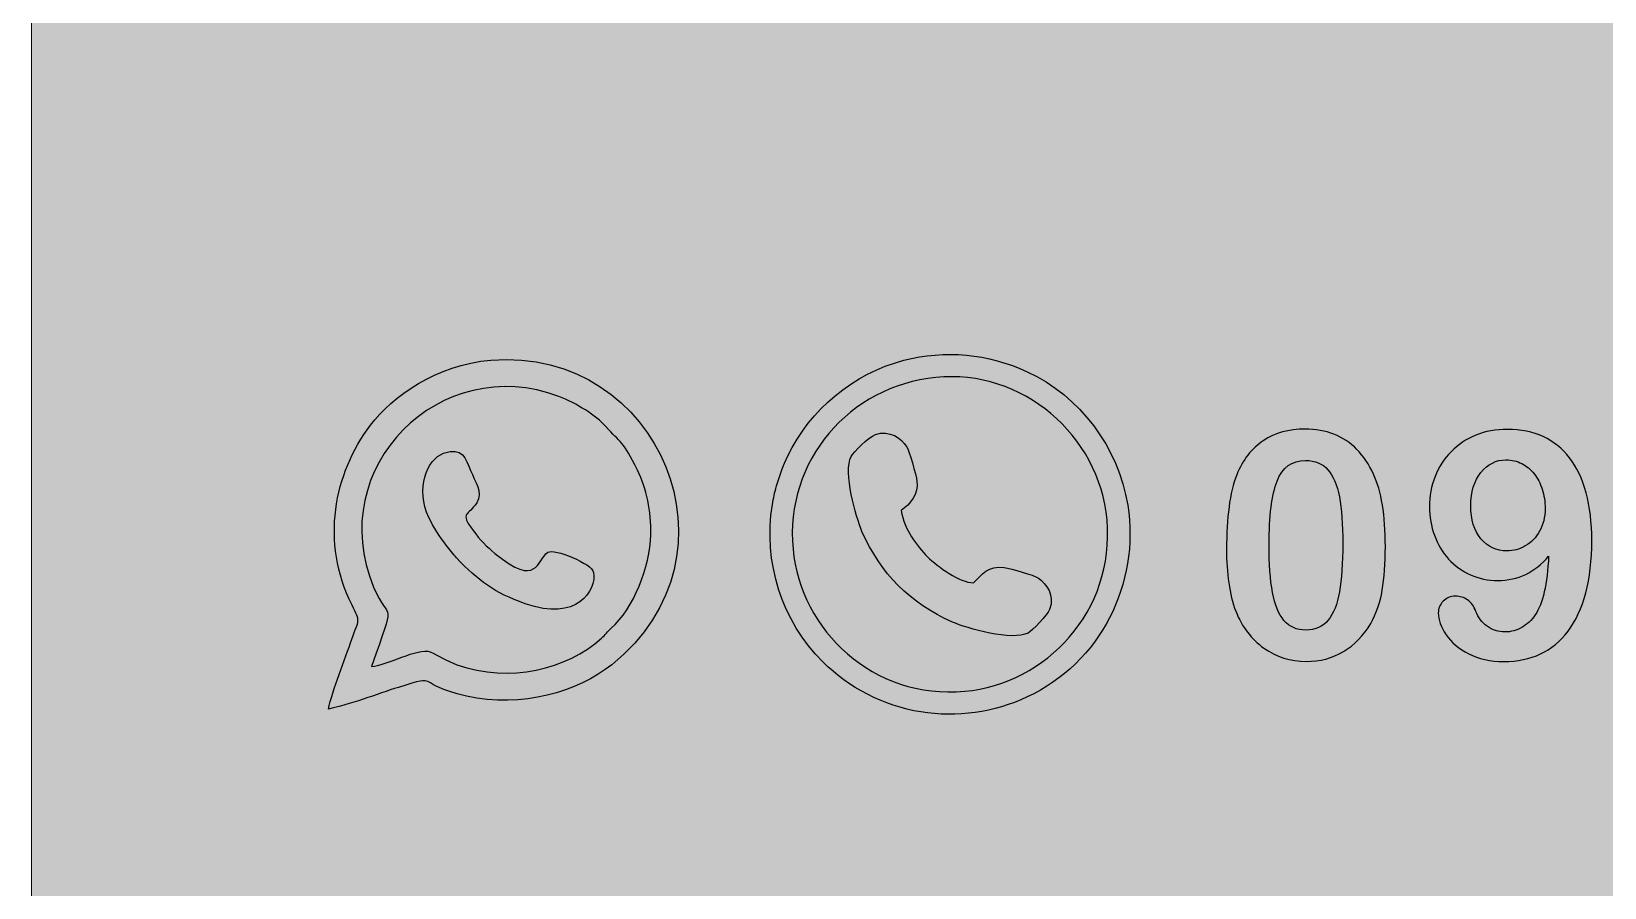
# Model space of a CAD drawing. Header units: millimetres. Extents: x -52.2 to -2.4, y -28.5 to 21.3.
# Drawn here: x -52.23 to -31.26, y -17.04 to -5.63 of the extents above; entities that cross this region are included whole.
import ezdxf

# ---------------------------------------------------------------- set-up
doc = ezdxf.new("R2010")
doc.units = ezdxf.units.MM
doc.header["$MEASUREMENT"] = 0
doc.layers.add('Layer 1', color=7, linetype='Continuous')

msp = doc.modelspace()

# ---------------------------------------------------------------- hatches: boundary and pattern name
at = {"layer": 'Layer 1', "true_color": 0xfff212}
h = msp.add_hatch(color=2, dxfattribs=at)
edge = h.paths.add_edge_path()
edge.add_spline(control_points=[(-47.2462, 21.3462), (-47.2462, 21.3462), (-7.406, 21.3462), (-7.406, 21.3462), (-4.667, 21.3462), (-2.4261, 19.1053), (-2.4261, 16.3663), (-2.4261, 16.3663), (-2.4261, -23.4739), (-2.4261, -23.4739), (-2.4261, -26.2129), (-4.667, -28.4538), (-7.406, -28.4538), (-7.406, -28.4538), (-47.2462, -28.4538), (-47.2462, -28.4538), (-49.9852, -28.4538), (-52.2261, -26.2129), (-52.2261, -23.4739), (-52.2261, -23.4739), (-52.2261, 16.3663), (-52.2261, 16.3663), (-52.2261, 19.1053), (-49.9852, 21.3462), (-47.2462, 21.3462)], knot_values=[0, 0, 0, 0, 0.125, 0.125, 0.125, 0.25, 0.25, 0.25, 0.375, 0.375, 0.375, 0.5, 0.5, 0.5, 0.625, 0.625, 0.625, 0.75, 0.75, 0.75, 0.875, 0.875, 0.875, 1, 1, 1, 1], degree=3, periodic=1)
at = {"layer": 'Layer 1', "true_color": 0x000000}
h = msp.add_hatch(color=18, dxfattribs=at)
edge = h.paths.add_edge_path()
edge.add_spline(control_points=[(-48.2684, -14.662), (-48.0052, -14.6097), (-47.6118, -14.458), (-47.3355, -14.3717), (-46.7479, -14.1882), (-47.1572, -14.3198), (-46.4278, -14.4875), (-45.6946, -14.656), (-44.9461, -14.4304), (-44.4928, -14.0695), (-42.6821, -12.6274), (-43.8496, -9.8272), (-46.1039, -10.01), (-46.8344, -10.0692), (-47.4118, -10.4889), (-47.7079, -10.8782), (-48.1949, -11.5183), (-48.3757, -12.4337), (-47.9547, -13.2751), (-47.834, -13.5164), (-47.8625, -13.4541), (-47.9558, -13.7272), (-48.0473, -13.9949), (-48.2169, -14.4118), (-48.2684, -14.662)], knot_values=[0, 0, 0, 0, 0.125, 0.125, 0.125, 0.25, 0.25, 0.25, 0.375, 0.375, 0.375, 0.5, 0.5, 0.5, 0.625, 0.625, 0.625, 0.75, 0.75, 0.75, 0.875, 0.875, 0.875, 1, 1, 1, 1], degree=3, periodic=1)
h = msp.add_hatch(color=18, dxfattribs=at)
edge = h.paths.add_edge_path()
edge.add_spline(control_points=[(-47.6954, -14.0943), (-47.3612, -13.143), (-47.4575, -13.5374), (-47.6667, -13.0364), (-48.3351, -11.4351), (-46.7683, -9.8928), (-45.1969, -10.4947), (-44.9627, -10.5844), (-44.7, -10.7499), (-44.5721, -10.8942), (-44.3814, -11.1093), (-44.3372, -11.089), (-44.1511, -11.4749), (-44.0278, -11.7307), (-43.9634, -12.0182), (-43.9731, -12.3351), (-43.9862, -12.7664), (-44.201, -13.3197), (-44.5013, -13.5846), (-44.5509, -13.6283), (-44.5777, -13.6707), (-44.6301, -13.7172), (-45.0924, -14.1278), (-45.8479, -14.3227), (-46.5567, -14.07), (-46.6986, -14.0194), (-46.8054, -13.9417), (-46.9135, -13.8991), (-47.0708, -13.8371), (-47.5028, -14.0849), (-47.6954, -14.0943)], knot_values=[0, 0, 0, 0, 0.1, 0.1, 0.1, 0.2, 0.2, 0.2, 0.3, 0.3, 0.3, 0.4, 0.4, 0.4, 0.5, 0.5, 0.5, 0.6, 0.6, 0.6, 0.7, 0.7, 0.7, 0.8, 0.8, 0.8, 0.9, 0.9, 0.9, 1, 1, 1, 1], degree=3, periodic=1)
at = {"layer": 'Layer 1', "true_color": 0x010101}
h = msp.add_hatch(color=18, dxfattribs=at)
edge = h.paths.add_edge_path()
edge.add_spline(control_points=[(-41.6774, -14.0351), (-41.3384, -14.3732), (-40.8743, -14.6205), (-40.3746, -14.6997), (-39.8905, -14.7763), (-39.4028, -14.7073), (-38.9574, -14.5003), (-37.9844, -14.0482), (-37.4508, -12.9904), (-37.6181, -11.9431), (-37.7415, -11.1714), (-38.2574, -10.4863), (-38.9574, -10.1632), (-39.4781, -9.9228), (-40.0473, -9.8686), (-40.6013, -10.0118), (-41.2727, -10.1853), (-41.8539, -10.6702), (-42.1469, -11.2868), (-42.2076, -11.4144), (-42.2615, -11.5537), (-42.3009, -11.6974), (-42.3226, -11.7766), (-42.3385, -11.8496), (-42.3522, -11.9328), (-42.4785, -12.6989), (-42.2305, -13.4832), (-41.6774, -14.0351)], knot_values=[0, 0, 0, 0, 0.1111111, 0.1111111, 0.1111111, 0.2222222, 0.2222222, 0.2222222, 0.3333333, 0.3333333, 0.3333333, 0.4444444, 0.4444444, 0.4444444, 0.5555556, 0.5555556, 0.5555556, 0.6666667, 0.6666667, 0.6666667, 0.7777778, 0.7777778, 0.7777778, 0.8888889, 0.8888889, 0.8888889, 1, 1, 1, 1], degree=3, periodic=1)
h = msp.add_hatch(color=18, dxfattribs=at)
edge = h.paths.add_edge_path()
edge.add_spline(control_points=[(-40.1746, -10.2402), (-39.0252, -10.1234), (-37.9945, -11.0076), (-37.8939, -12.1399), (-37.7861, -13.3542), (-38.7018, -14.3222), (-39.7894, -14.4235), (-41.0087, -14.537), (-41.9743, -13.6142), (-42.0777, -12.5282), (-42.1898, -11.3494), (-41.3231, -10.3568), (-40.1746, -10.2402)], knot_values=[0, 0, 0, 0, 0.25, 0.25, 0.25, 0.5, 0.5, 0.5, 0.75, 0.75, 0.75, 1, 1, 1, 1], degree=3, periodic=1)
h = msp.add_hatch(color=18, dxfattribs=at)
edge = h.paths.add_edge_path()
edge.add_spline(control_points=[(-39.674, -12.9788), (-39.8552, -12.975), (-40.1483, -12.7679), (-40.2852, -12.6309), (-40.4266, -12.4895), (-40.5951, -12.2728), (-40.6379, -12.0141), (-40.5143, -11.9307), (-40.4046, -11.794), (-40.4268, -11.6238), (-40.4377, -11.5405), (-40.5286, -11.2134), (-40.5659, -11.1595), (-40.6372, -11.0567), (-40.7875, -10.9328), (-40.9804, -11.0015), (-41.0747, -11.0352), (-41.2729, -11.2418), (-41.3012, -11.2928), (-41.4138, -11.4961), (-41.2402, -12.1075), (-41.1588, -12.292), (-40.9081, -12.8605), (-40.5202, -13.2467), (-39.9546, -13.5009), (-39.7649, -13.5862), (-39.1512, -13.7567), (-38.9466, -13.6475), (-38.8872, -13.6159), (-38.6877, -13.4111), (-38.6587, -13.335), (-38.5852, -13.1418), (-38.7031, -12.9916), (-38.8072, -12.917), (-38.8707, -12.8714), (-39.1713, -12.791), (-39.2662, -12.775), (-39.4709, -12.7405), (-39.566, -12.874), (-39.674, -12.9788)], knot_values=[0, 0, 0, 0, 0.0769231, 0.0769231, 0.0769231, 0.1538462, 0.1538462, 0.1538462, 0.2307692, 0.2307692, 0.2307692, 0.3076923, 0.3076923, 0.3076923, 0.3846154, 0.3846154, 0.3846154, 0.4615385, 0.4615385, 0.4615385, 0.5384615, 0.5384615, 0.5384615, 0.6153846, 0.6153846, 0.6153846, 0.6923077, 0.6923077, 0.6923077, 0.7692308, 0.7692308, 0.7692308, 0.8461538, 0.8461538, 0.8461538, 0.9230769, 0.9230769, 0.9230769, 1, 1, 1, 1], degree=3, periodic=1)
at = {"layer": 'Layer 1', "true_color": 0x373435}
h = msp.add_hatch(color=250, dxfattribs=at)
edge = h.paths.add_edge_path()
edge.add_spline(control_points=[(-34.1846, -12.4936), (-34.1846, -12.7201), (-34.1987, -12.9141), (-34.2262, -13.0764), (-34.2537, -13.2394), (-34.3045, -13.3868), (-34.3793, -13.5188), (-34.4732, -13.681), (-34.5938, -13.8066), (-34.7427, -13.8948), (-34.8915, -13.983), (-35.0574, -14.0268), (-35.2394, -14.0268), (-35.4482, -14.0268), (-35.6366, -13.9675), (-35.8024, -13.849), (-35.9682, -13.7304), (-36.0931, -13.5667), (-36.1778, -13.3579), (-36.2201, -13.2436), (-36.2511, -13.1166), (-36.2716, -12.9783), (-36.2914, -12.84), (-36.3012, -12.6905), (-36.3012, -12.5289), (-36.3012, -12.3207), (-36.2899, -12.1338), (-36.2681, -11.9673), (-36.2462, -11.8001), (-36.2116, -11.6568), (-36.1651, -11.5369), (-36.0839, -11.3386), (-35.9654, -11.1876), (-35.8109, -11.0839), (-35.6557, -10.9802), (-35.4708, -10.928), (-35.2556, -10.928), (-35.1138, -10.928), (-34.9847, -10.9513), (-34.869, -10.9971), (-34.7533, -11.0437), (-34.6517, -11.1107), (-34.5642, -11.1996), (-34.4767, -11.2885), (-34.4026, -11.3986), (-34.3419, -11.5291), (-34.2368, -11.7563), (-34.1846, -12.078), (-34.1846, -12.4936)], knot_values=[0, 0, 0, 0, 0.0625, 0.0625, 0.0625, 0.125, 0.125, 0.125, 0.1875, 0.1875, 0.1875, 0.25, 0.25, 0.25, 0.3125, 0.3125, 0.3125, 0.375, 0.375, 0.375, 0.4375, 0.4375, 0.4375, 0.5, 0.5, 0.5, 0.5625, 0.5625, 0.5625, 0.625, 0.625, 0.625, 0.6875, 0.6875, 0.6875, 0.75, 0.75, 0.75, 0.8125, 0.8125, 0.8125, 0.875, 0.875, 0.875, 0.9375, 0.9375, 0.9375, 1, 1, 1, 1], degree=3, periodic=1)
h = msp.add_hatch(color=250, dxfattribs=at)
edge = h.paths.add_edge_path()
edge.add_spline(control_points=[(-32.0087, -12.622), (-32.0998, -12.73), (-32.2014, -12.8111), (-32.3135, -12.8654), (-32.4257, -12.9198), (-32.5506, -12.9473), (-32.6868, -12.9473), (-32.8166, -12.9473), (-32.9372, -12.9219), (-33.0501, -12.8718), (-33.1623, -12.8217), (-33.2597, -12.7511), (-33.3415, -12.6608), (-33.4234, -12.5705), (-33.4869, -12.4654), (-33.5306, -12.3447), (-33.5751, -12.2241), (-33.5969, -12.0978), (-33.5969, -11.9659), (-33.5969, -11.8233), (-33.5722, -11.6893), (-33.5221, -11.5616), (-33.4728, -11.4339), (-33.4015, -11.3238), (-33.3098, -11.23), (-33.2173, -11.1361), (-33.1073, -11.0635), (-32.9796, -11.0105), (-32.8519, -10.9583), (-32.7108, -10.9322), (-32.557, -10.9322), (-32.3792, -10.9322), (-32.2204, -10.9647), (-32.0807, -11.0296), (-31.9417, -11.0938), (-31.8246, -11.1883), (-31.7293, -11.3111), (-31.6341, -11.4346), (-31.5614, -11.5898), (-31.5099, -11.7775), (-31.4591, -11.9644), (-31.4337, -12.1768), (-31.4337, -12.4132), (-31.4337, -12.6778), (-31.4605, -12.9106), (-31.5142, -13.1124), (-31.5685, -13.3142), (-31.6461, -13.4835), (-31.7491, -13.6211), (-31.8521, -13.758), (-31.9749, -13.8596), (-32.1181, -13.9266), (-32.2613, -13.9936), (-32.4243, -14.0268), (-32.6063, -14.0268), (-32.7856, -14.0268), (-32.9415, -13.9929), (-33.0734, -13.9245), (-33.2061, -13.8567), (-33.307, -13.7721), (-33.3754, -13.6712), (-33.4445, -13.5696), (-33.4791, -13.4722), (-33.4791, -13.3791), (-33.4791, -13.3212), (-33.4579, -13.2697), (-33.4149, -13.2239), (-33.3719, -13.1787), (-33.3175, -13.1561), (-33.2512, -13.1561), (-33.1905, -13.1561), (-33.1362, -13.1731), (-33.0882, -13.2069), (-33.0395, -13.2401), (-33.0036, -13.2909), (-32.9782, -13.3586), (-32.9478, -13.4412), (-32.8977, -13.5075), (-32.8272, -13.5576), (-32.7573, -13.6077), (-32.6776, -13.6331), (-32.5894, -13.6331), (-32.5111, -13.6331), (-32.4363, -13.6133), (-32.3665, -13.5731), (-32.2959, -13.5336), (-32.2359, -13.4764), (-32.1865, -13.4038), (-32.0871, -13.2563), (-32.0278, -12.996), (-32.0087, -12.622)], knot_values=[0, 0, 0, 0, 0.0333333, 0.0333333, 0.0333333, 0.0666667, 0.0666667, 0.0666667, 0.1, 0.1, 0.1, 0.1333333, 0.1333333, 0.1333333, 0.1666667, 0.1666667, 0.1666667, 0.2, 0.2, 0.2, 0.2333333, 0.2333333, 0.2333333, 0.2666667, 0.2666667, 0.2666667, 0.3, 0.3, 0.3, 0.3333333, 0.3333333, 0.3333333, 0.3666667, 0.3666667, 0.3666667, 0.4, 0.4, 0.4, 0.4333333, 0.4333333, 0.4333333, 0.4666667, 0.4666667, 0.4666667, 0.5, 0.5, 0.5, 0.5333333, 0.5333333, 0.5333333, 0.5666667, 0.5666667, 0.5666667, 0.6, 0.6, 0.6, 0.6333333, 0.6333333, 0.6333333, 0.6666667, 0.6666667, 0.6666667, 0.7, 0.7, 0.7, 0.7333333, 0.7333333, 0.7333333, 0.7666667, 0.7666667, 0.7666667, 0.8, 0.8, 0.8, 0.8333333, 0.8333333, 0.8333333, 0.8666667, 0.8666667, 0.8666667, 0.9, 0.9, 0.9, 0.9333333, 0.9333333, 0.9333333, 0.9666667, 0.9666667, 0.9666667, 1, 1, 1, 1], degree=3, periodic=1)
at = {"layer": 'Layer 1', "true_color": 0x000000}
h = msp.add_hatch(color=18, dxfattribs=at)
edge = h.paths.add_edge_path()
edge.add_spline(control_points=[(-46.734, -11.2517), (-46.962, -11.3317), (-47.1083, -11.7281), (-46.9307, -12.1086), (-46.8692, -12.2405), (-46.78, -12.3663), (-46.6995, -12.4742), (-46.6572, -12.531), (-46.6023, -12.6045), (-46.5618, -12.6464), (-46.2641, -12.9542), (-46.0653, -13.1064), (-45.6479, -13.2567), (-44.9575, -13.5052), (-44.6932, -13.0768), (-44.7354, -12.839), (-44.756, -12.7224), (-45.2601, -12.515), (-45.3444, -12.5713), (-45.4982, -12.6742), (-45.475, -13.0569), (-46.0493, -12.586), (-46.1585, -12.4965), (-46.249, -12.4058), (-46.34, -12.2815), (-46.5275, -12.0255), (-46.4015, -12.0895), (-46.2934, -11.9103), (-46.2066, -11.7665), (-46.3152, -11.6259), (-46.3751, -11.4826), (-46.4444, -11.317), (-46.4777, -11.1617), (-46.734, -11.2517)], knot_values=[0, 0, 0, 0, 0.0909091, 0.0909091, 0.0909091, 0.1818182, 0.1818182, 0.1818182, 0.2727273, 0.2727273, 0.2727273, 0.3636364, 0.3636364, 0.3636364, 0.4545455, 0.4545455, 0.4545455, 0.5454545, 0.5454545, 0.5454545, 0.6363636, 0.6363636, 0.6363636, 0.7272727, 0.7272727, 0.7272727, 0.8181818, 0.8181818, 0.8181818, 0.9090909, 0.9090909, 0.9090909, 1, 1, 1, 1], degree=3, periodic=1)
at = {"layer": 'Layer 1', "true_color": 0x373435}
h = msp.add_hatch(color=250, dxfattribs=at)
edge = h.paths.add_edge_path()
edge.add_spline(control_points=[(-34.7518, -12.4527), (-34.7518, -12.2008), (-34.7667, -11.9941), (-34.797, -11.8339), (-34.8273, -11.6731), (-34.8788, -11.5517), (-34.9501, -11.4699), (-35.0221, -11.388), (-35.1216, -11.3471), (-35.2478, -11.3471), (-35.4299, -11.3471), (-35.5562, -11.4388), (-35.6274, -11.6223), (-35.6987, -11.805), (-35.734, -12.0872), (-35.734, -12.4689), (-35.734, -12.7278), (-35.7192, -12.9402), (-35.6888, -13.1053), (-35.6585, -13.2711), (-35.607, -13.396), (-35.5357, -13.4807), (-35.4637, -13.5653), (-35.3664, -13.6077), (-35.2436, -13.6077), (-35.1173, -13.6077), (-35.0178, -13.5639), (-34.9459, -13.4757), (-34.8746, -13.3875), (-34.8245, -13.2612), (-34.7956, -13.0976), (-34.7667, -12.9332), (-34.7518, -12.7187), (-34.7518, -12.4527)], knot_values=[0, 0, 0, 0, 0.0909091, 0.0909091, 0.0909091, 0.1818182, 0.1818182, 0.1818182, 0.2727273, 0.2727273, 0.2727273, 0.3636364, 0.3636364, 0.3636364, 0.4545455, 0.4545455, 0.4545455, 0.5454545, 0.5454545, 0.5454545, 0.6363636, 0.6363636, 0.6363636, 0.7272727, 0.7272727, 0.7272727, 0.8181818, 0.8181818, 0.8181818, 0.9090909, 0.9090909, 0.9090909, 1, 1, 1, 1], degree=3, periodic=1)
h = msp.add_hatch(color=250, dxfattribs=at)
edge = h.paths.add_edge_path()
edge.add_spline(control_points=[(-32.056, -11.9891), (-32.056, -11.896), (-32.0687, -11.8092), (-32.0941, -11.7302), (-32.1195, -11.6512), (-32.1555, -11.5827), (-32.2021, -11.5249), (-32.2479, -11.467), (-32.303, -11.4212), (-32.3672, -11.388), (-32.4314, -11.3548), (-32.5012, -11.3386), (-32.5774, -11.3386), (-32.7079, -11.3386), (-32.8194, -11.3951), (-32.9104, -11.5072), (-33.0015, -11.6194), (-33.0466, -11.7676), (-33.0466, -11.9524), (-33.0466, -12.1352), (-33.0015, -12.2812), (-32.9104, -12.3906), (-32.8194, -12.4993), (-32.7037, -12.5536), (-32.5647, -12.5536), (-32.4793, -12.5536), (-32.3975, -12.531), (-32.3199, -12.4866), (-32.2416, -12.4414), (-32.1781, -12.3765), (-32.1294, -12.2911), (-32.0807, -12.2057), (-32.056, -12.1048), (-32.056, -11.9891)], knot_values=[0, 0, 0, 0, 0.0909091, 0.0909091, 0.0909091, 0.1818182, 0.1818182, 0.1818182, 0.2727273, 0.2727273, 0.2727273, 0.3636364, 0.3636364, 0.3636364, 0.4545455, 0.4545455, 0.4545455, 0.5454545, 0.5454545, 0.5454545, 0.6363636, 0.6363636, 0.6363636, 0.7272727, 0.7272727, 0.7272727, 0.8181818, 0.8181818, 0.8181818, 0.9090909, 0.9090909, 0.9090909, 1, 1, 1, 1], degree=3, periodic=1)

# ---------------------------------------------------------------- linework, layer by layer
at = {"layer": 'Layer 1', "color": 250, "lineweight": 18}
msp.add_open_spline([(-47.2462, 21.3462), (-47.2462, 21.3462), (-7.406, 21.3462), (-7.406, 21.3462), (-4.667, 21.3462), (-2.4261, 19.1053), (-2.4261, 16.3663), (-2.4261, 16.3663), (-2.4261, -23.4739), (-2.4261, -23.4739), (-2.4261, -26.2129), (-4.667, -28.4538), (-7.406, -28.4538), (-7.406, -28.4538), (-47.2462, -28.4538), (-47.2462, -28.4538), (-49.9852, -28.4538), (-52.2261, -26.2129), (-52.2261, -23.4739), (-52.2261, -23.4739), (-52.2261, 16.3663), (-52.2261, 16.3663), (-52.2261, 19.1053), (-49.9852, 21.3462), (-47.2462, 21.3462)], degree=3, knots=[0, 0, 0, 0, 0.125, 0.125, 0.125, 0.25, 0.25, 0.25, 0.375, 0.375, 0.375, 0.5, 0.5, 0.5, 0.625, 0.625, 0.625, 0.75, 0.75, 0.75, 0.875, 0.875, 0.875, 1, 1, 1, 1], dxfattribs=at)
at = {"layer": 'Layer 1'}
for points, knots in [([(-48.2684, -14.662), (-48.0052, -14.6097), (-47.6118, -14.458), (-47.3355, -14.3717), (-46.7479, -14.1882), (-47.1572, -14.3198), (-46.4278, -14.4875), (-45.6946, -14.656), (-44.9461, -14.4304), (-44.4928, -14.0695), (-42.6821, -12.6274), (-43.8496, -9.8272), (-46.1039, -10.01), (-46.8344, -10.0692), (-47.4118, -10.4889), (-47.7079, -10.8782), (-48.1949, -11.5183), (-48.3757, -12.4337), (-47.9547, -13.2751), (-47.834, -13.5164), (-47.8625, -13.4541), (-47.9558, -13.7272), (-48.0473, -13.9949), (-48.2169, -14.4118), (-48.2684, -14.662)], [0, 0, 0, 0, 0.125, 0.125, 0.125, 0.25, 0.25, 0.25, 0.375, 0.375, 0.375, 0.5, 0.5, 0.5, 0.625, 0.625, 0.625, 0.75, 0.75, 0.75, 0.875, 0.875, 0.875, 1, 1, 1, 1]), ([(-47.6954, -14.0943), (-47.3612, -13.143), (-47.4575, -13.5374), (-47.6667, -13.0364), (-48.3351, -11.4351), (-46.7683, -9.8928), (-45.1969, -10.4947), (-44.9627, -10.5844), (-44.7, -10.7499), (-44.5721, -10.8942), (-44.3814, -11.1093), (-44.3372, -11.089), (-44.1511, -11.4749), (-44.0278, -11.7307), (-43.9634, -12.0182), (-43.9731, -12.3351), (-43.9862, -12.7664), (-44.201, -13.3197), (-44.5013, -13.5846), (-44.5509, -13.6283), (-44.5777, -13.6707), (-44.6301, -13.7172), (-45.0924, -14.1278), (-45.8479, -14.3227), (-46.5567, -14.07), (-46.6986, -14.0194), (-46.8054, -13.9417), (-46.9135, -13.8991), (-47.0708, -13.8371), (-47.5028, -14.0849), (-47.6954, -14.0943)], [0, 0, 0, 0, 0.1, 0.1, 0.1, 0.2, 0.2, 0.2, 0.3, 0.3, 0.3, 0.4, 0.4, 0.4, 0.5, 0.5, 0.5, 0.6, 0.6, 0.6, 0.7, 0.7, 0.7, 0.8, 0.8, 0.8, 0.9, 0.9, 0.9, 1, 1, 1, 1]), ([(-41.6774, -14.0351), (-41.3384, -14.3732), (-40.8743, -14.6205), (-40.3746, -14.6997), (-39.8905, -14.7763), (-39.4028, -14.7073), (-38.9574, -14.5003), (-37.9844, -14.0482), (-37.4508, -12.9904), (-37.6181, -11.9431), (-37.7415, -11.1714), (-38.2574, -10.4863), (-38.9574, -10.1632), (-39.4781, -9.9228), (-40.0473, -9.8686), (-40.6013, -10.0118), (-41.2727, -10.1853), (-41.8539, -10.6702), (-42.1469, -11.2868), (-42.2076, -11.4144), (-42.2615, -11.5537), (-42.3009, -11.6974), (-42.3226, -11.7766), (-42.3385, -11.8496), (-42.3522, -11.9328), (-42.4785, -12.6989), (-42.2305, -13.4832), (-41.6774, -14.0351)], [0, 0, 0, 0, 0.1111111, 0.1111111, 0.1111111, 0.2222222, 0.2222222, 0.2222222, 0.3333333, 0.3333333, 0.3333333, 0.4444444, 0.4444444, 0.4444444, 0.5555556, 0.5555556, 0.5555556, 0.6666667, 0.6666667, 0.6666667, 0.7777778, 0.7777778, 0.7777778, 0.8888889, 0.8888889, 0.8888889, 1, 1, 1, 1]), ([(-40.1746, -10.2402), (-39.0252, -10.1234), (-37.9945, -11.0076), (-37.8939, -12.1399), (-37.7861, -13.3542), (-38.7018, -14.3222), (-39.7894, -14.4235), (-41.0087, -14.537), (-41.9743, -13.6142), (-42.0777, -12.5282), (-42.1898, -11.3494), (-41.3231, -10.3568), (-40.1746, -10.2402)], [0, 0, 0, 0, 0.25, 0.25, 0.25, 0.5, 0.5, 0.5, 0.75, 0.75, 0.75, 1, 1, 1, 1]), ([(-39.674, -12.9788), (-39.8552, -12.975), (-40.1483, -12.7679), (-40.2852, -12.6309), (-40.4266, -12.4895), (-40.5951, -12.2728), (-40.6379, -12.0141), (-40.5143, -11.9307), (-40.4046, -11.794), (-40.4268, -11.6238), (-40.4377, -11.5405), (-40.5286, -11.2134), (-40.5659, -11.1595), (-40.6372, -11.0567), (-40.7875, -10.9328), (-40.9804, -11.0015), (-41.0747, -11.0352), (-41.2729, -11.2418), (-41.3012, -11.2928), (-41.4138, -11.4961), (-41.2402, -12.1075), (-41.1588, -12.292), (-40.9081, -12.8605), (-40.5202, -13.2467), (-39.9546, -13.5009), (-39.7649, -13.5862), (-39.1512, -13.7567), (-38.9466, -13.6475), (-38.8872, -13.6159), (-38.6877, -13.4111), (-38.6587, -13.335), (-38.5852, -13.1418), (-38.7031, -12.9916), (-38.8072, -12.917), (-38.8707, -12.8714), (-39.1713, -12.791), (-39.2662, -12.775), (-39.4709, -12.7405), (-39.566, -12.874), (-39.674, -12.9788)], [0, 0, 0, 0, 0.0769231, 0.0769231, 0.0769231, 0.1538462, 0.1538462, 0.1538462, 0.2307692, 0.2307692, 0.2307692, 0.3076923, 0.3076923, 0.3076923, 0.3846154, 0.3846154, 0.3846154, 0.4615385, 0.4615385, 0.4615385, 0.5384615, 0.5384615, 0.5384615, 0.6153846, 0.6153846, 0.6153846, 0.6923077, 0.6923077, 0.6923077, 0.7692308, 0.7692308, 0.7692308, 0.8461538, 0.8461538, 0.8461538, 0.9230769, 0.9230769, 0.9230769, 1, 1, 1, 1]), ([(-46.734, -11.2517), (-46.962, -11.3317), (-47.1083, -11.7281), (-46.9307, -12.1086), (-46.8692, -12.2405), (-46.78, -12.3663), (-46.6995, -12.4742), (-46.6572, -12.531), (-46.6023, -12.6045), (-46.5618, -12.6464), (-46.2641, -12.9542), (-46.0653, -13.1064), (-45.6479, -13.2567), (-44.9575, -13.5052), (-44.6932, -13.0768), (-44.7354, -12.839), (-44.756, -12.7224), (-45.2601, -12.515), (-45.3444, -12.5713), (-45.4982, -12.6742), (-45.475, -13.0569), (-46.0493, -12.586), (-46.1585, -12.4965), (-46.249, -12.4058), (-46.34, -12.2815), (-46.5275, -12.0255), (-46.4015, -12.0895), (-46.2934, -11.9103), (-46.2066, -11.7665), (-46.3152, -11.6259), (-46.3751, -11.4826), (-46.4444, -11.317), (-46.4777, -11.1617), (-46.734, -11.2517)], [0, 0, 0, 0, 0.0909091, 0.0909091, 0.0909091, 0.1818182, 0.1818182, 0.1818182, 0.2727273, 0.2727273, 0.2727273, 0.3636364, 0.3636364, 0.3636364, 0.4545455, 0.4545455, 0.4545455, 0.5454545, 0.5454545, 0.5454545, 0.6363636, 0.6363636, 0.6363636, 0.7272727, 0.7272727, 0.7272727, 0.8181818, 0.8181818, 0.8181818, 0.9090909, 0.9090909, 0.9090909, 1, 1, 1, 1])]:
    msp.add_open_spline(points, degree=3, knots=knots, dxfattribs=at)
at = {"layer": 'Layer 1', "color": 250}
for points, knots in [([(-34.1846, -12.4936), (-34.1846, -12.7201), (-34.1987, -12.9141), (-34.2262, -13.0764), (-34.2537, -13.2394), (-34.3045, -13.3868), (-34.3793, -13.5188), (-34.4732, -13.681), (-34.5938, -13.8066), (-34.7427, -13.8948), (-34.8915, -13.983), (-35.0574, -14.0268), (-35.2394, -14.0268), (-35.4482, -14.0268), (-35.6366, -13.9675), (-35.8024, -13.849), (-35.9682, -13.7304), (-36.0931, -13.5667), (-36.1778, -13.3579), (-36.2201, -13.2436), (-36.2511, -13.1166), (-36.2716, -12.9783), (-36.2914, -12.84), (-36.3012, -12.6905), (-36.3012, -12.5289), (-36.3012, -12.3207), (-36.2899, -12.1338), (-36.2681, -11.9673), (-36.2462, -11.8001), (-36.2116, -11.6568), (-36.1651, -11.5369), (-36.0839, -11.3386), (-35.9654, -11.1876), (-35.8109, -11.0839), (-35.6557, -10.9802), (-35.4708, -10.928), (-35.2556, -10.928), (-35.1138, -10.928), (-34.9847, -10.9513), (-34.869, -10.9971), (-34.7533, -11.0437), (-34.6517, -11.1107), (-34.5642, -11.1996), (-34.4767, -11.2885), (-34.4026, -11.3986), (-34.3419, -11.5291), (-34.2368, -11.7563), (-34.1846, -12.078), (-34.1846, -12.4936)], [0, 0, 0, 0, 0.0625, 0.0625, 0.0625, 0.125, 0.125, 0.125, 0.1875, 0.1875, 0.1875, 0.25, 0.25, 0.25, 0.3125, 0.3125, 0.3125, 0.375, 0.375, 0.375, 0.4375, 0.4375, 0.4375, 0.5, 0.5, 0.5, 0.5625, 0.5625, 0.5625, 0.625, 0.625, 0.625, 0.6875, 0.6875, 0.6875, 0.75, 0.75, 0.75, 0.8125, 0.8125, 0.8125, 0.875, 0.875, 0.875, 0.9375, 0.9375, 0.9375, 1, 1, 1, 1]), ([(-32.0087, -12.622), (-32.0998, -12.73), (-32.2014, -12.8111), (-32.3135, -12.8654), (-32.4257, -12.9198), (-32.5506, -12.9473), (-32.6868, -12.9473), (-32.8166, -12.9473), (-32.9372, -12.9219), (-33.0501, -12.8718), (-33.1623, -12.8217), (-33.2597, -12.7511), (-33.3415, -12.6608), (-33.4234, -12.5705), (-33.4869, -12.4654), (-33.5306, -12.3447), (-33.5751, -12.2241), (-33.5969, -12.0978), (-33.5969, -11.9659), (-33.5969, -11.8233), (-33.5722, -11.6893), (-33.5221, -11.5616), (-33.4728, -11.4339), (-33.4015, -11.3238), (-33.3098, -11.23), (-33.2173, -11.1361), (-33.1073, -11.0635), (-32.9796, -11.0105), (-32.8519, -10.9583), (-32.7108, -10.9322), (-32.557, -10.9322), (-32.3792, -10.9322), (-32.2204, -10.9647), (-32.0807, -11.0296), (-31.9417, -11.0938), (-31.8246, -11.1883), (-31.7293, -11.3111), (-31.6341, -11.4346), (-31.5614, -11.5898), (-31.5099, -11.7775), (-31.4591, -11.9644), (-31.4337, -12.1768), (-31.4337, -12.4132), (-31.4337, -12.6778), (-31.4605, -12.9106), (-31.5142, -13.1124), (-31.5685, -13.3142), (-31.6461, -13.4835), (-31.7491, -13.6211), (-31.8521, -13.758), (-31.9749, -13.8596), (-32.1181, -13.9266), (-32.2613, -13.9936), (-32.4243, -14.0268), (-32.6063, -14.0268), (-32.7856, -14.0268), (-32.9415, -13.9929), (-33.0734, -13.9245), (-33.2061, -13.8567), (-33.307, -13.7721), (-33.3754, -13.6712), (-33.4445, -13.5696), (-33.4791, -13.4722), (-33.4791, -13.3791), (-33.4791, -13.3212), (-33.4579, -13.2697), (-33.4149, -13.2239), (-33.3719, -13.1787), (-33.3175, -13.1561), (-33.2512, -13.1561), (-33.1905, -13.1561), (-33.1362, -13.1731), (-33.0882, -13.2069), (-33.0395, -13.2401), (-33.0036, -13.2909), (-32.9782, -13.3586), (-32.9478, -13.4412), (-32.8977, -13.5075), (-32.8272, -13.5576), (-32.7573, -13.6077), (-32.6776, -13.6331), (-32.5894, -13.6331), (-32.5111, -13.6331), (-32.4363, -13.6133), (-32.3665, -13.5731), (-32.2959, -13.5336), (-32.2359, -13.4764), (-32.1865, -13.4038), (-32.0871, -13.2563), (-32.0278, -12.996), (-32.0087, -12.622)], [0, 0, 0, 0, 0.0333333, 0.0333333, 0.0333333, 0.0666667, 0.0666667, 0.0666667, 0.1, 0.1, 0.1, 0.1333333, 0.1333333, 0.1333333, 0.1666667, 0.1666667, 0.1666667, 0.2, 0.2, 0.2, 0.2333333, 0.2333333, 0.2333333, 0.2666667, 0.2666667, 0.2666667, 0.3, 0.3, 0.3, 0.3333333, 0.3333333, 0.3333333, 0.3666667, 0.3666667, 0.3666667, 0.4, 0.4, 0.4, 0.4333333, 0.4333333, 0.4333333, 0.4666667, 0.4666667, 0.4666667, 0.5, 0.5, 0.5, 0.5333333, 0.5333333, 0.5333333, 0.5666667, 0.5666667, 0.5666667, 0.6, 0.6, 0.6, 0.6333333, 0.6333333, 0.6333333, 0.6666667, 0.6666667, 0.6666667, 0.7, 0.7, 0.7, 0.7333333, 0.7333333, 0.7333333, 0.7666667, 0.7666667, 0.7666667, 0.8, 0.8, 0.8, 0.8333333, 0.8333333, 0.8333333, 0.8666667, 0.8666667, 0.8666667, 0.9, 0.9, 0.9, 0.9333333, 0.9333333, 0.9333333, 0.9666667, 0.9666667, 0.9666667, 1, 1, 1, 1]), ([(-34.7518, -12.4527), (-34.7518, -12.2008), (-34.7667, -11.9941), (-34.797, -11.8339), (-34.8273, -11.6731), (-34.8788, -11.5517), (-34.9501, -11.4699), (-35.0221, -11.388), (-35.1216, -11.3471), (-35.2478, -11.3471), (-35.4299, -11.3471), (-35.5562, -11.4388), (-35.6274, -11.6223), (-35.6987, -11.805), (-35.734, -12.0872), (-35.734, -12.4689), (-35.734, -12.7278), (-35.7192, -12.9402), (-35.6888, -13.1053), (-35.6585, -13.2711), (-35.607, -13.396), (-35.5357, -13.4807), (-35.4637, -13.5653), (-35.3664, -13.6077), (-35.2436, -13.6077), (-35.1173, -13.6077), (-35.0178, -13.5639), (-34.9459, -13.4757), (-34.8746, -13.3875), (-34.8245, -13.2612), (-34.7956, -13.0976), (-34.7667, -12.9332), (-34.7518, -12.7187), (-34.7518, -12.4527)], [0, 0, 0, 0, 0.0909091, 0.0909091, 0.0909091, 0.1818182, 0.1818182, 0.1818182, 0.2727273, 0.2727273, 0.2727273, 0.3636364, 0.3636364, 0.3636364, 0.4545455, 0.4545455, 0.4545455, 0.5454545, 0.5454545, 0.5454545, 0.6363636, 0.6363636, 0.6363636, 0.7272727, 0.7272727, 0.7272727, 0.8181818, 0.8181818, 0.8181818, 0.9090909, 0.9090909, 0.9090909, 1, 1, 1, 1]), ([(-32.056, -11.9891), (-32.056, -11.896), (-32.0687, -11.8092), (-32.0941, -11.7302), (-32.1195, -11.6512), (-32.1555, -11.5827), (-32.2021, -11.5249), (-32.2479, -11.467), (-32.303, -11.4212), (-32.3672, -11.388), (-32.4314, -11.3548), (-32.5012, -11.3386), (-32.5774, -11.3386), (-32.7079, -11.3386), (-32.8194, -11.3951), (-32.9104, -11.5072), (-33.0015, -11.6194), (-33.0466, -11.7676), (-33.0466, -11.9524), (-33.0466, -12.1352), (-33.0015, -12.2812), (-32.9104, -12.3906), (-32.8194, -12.4993), (-32.7037, -12.5536), (-32.5647, -12.5536), (-32.4793, -12.5536), (-32.3975, -12.531), (-32.3199, -12.4866), (-32.2416, -12.4414), (-32.1781, -12.3765), (-32.1294, -12.2911), (-32.0807, -12.2057), (-32.056, -12.1048), (-32.056, -11.9891)], [0, 0, 0, 0, 0.0909091, 0.0909091, 0.0909091, 0.1818182, 0.1818182, 0.1818182, 0.2727273, 0.2727273, 0.2727273, 0.3636364, 0.3636364, 0.3636364, 0.4545455, 0.4545455, 0.4545455, 0.5454545, 0.5454545, 0.5454545, 0.6363636, 0.6363636, 0.6363636, 0.7272727, 0.7272727, 0.7272727, 0.8181818, 0.8181818, 0.8181818, 0.9090909, 0.9090909, 0.9090909, 1, 1, 1, 1])]:
    msp.add_open_spline(points, degree=3, knots=knots, dxfattribs=at)

doc.saveas('drawing.dxf')
